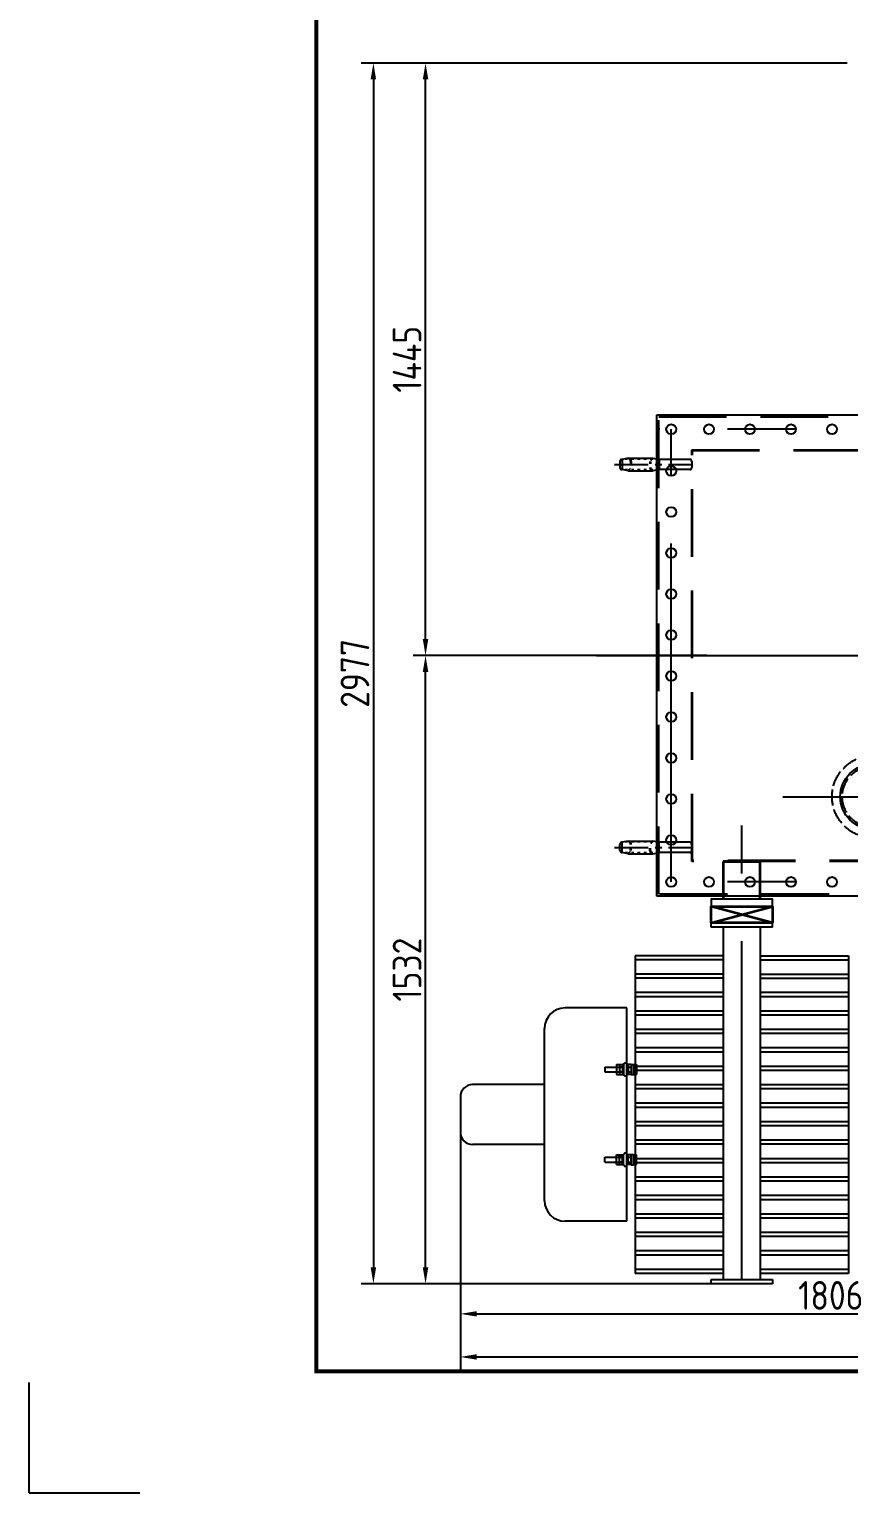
# Model space of a CAD drawing. Header units: millimetres. Extents: x 170753 to 421125, y -418833 to -179812.
# Drawn here: x 170753 to 172750, y -187804 to -184235 of the extents above; entities that cross this region are included whole.
import ezdxf

# ---------------------------------------------------------------- set-up
doc = ezdxf.new("R2010")
doc.units = ezdxf.units.MM
doc.header["$LTSCALE"] = 13
for name, pattern in [('ACAD_ISO03W100', [1.18, 0.47, -0.71]), ('AM_ISO02W050', [7.5, 6, -1.5]), ('CENTER', [50.8, 31.75, -6.35, 6.35, -6.35]), ('CENTERX2', [101.6, 63.5, -12.7, 12.7, -12.7]), ('HIDDEN', [9.525, 6.35, -3.175])]:
    doc.linetypes.add(name, pattern=pattern)
doc.layers.get('0').update_dxf_attribs({"color": 1, "linetype": 'CENTER'})
doc.layers.add('05', color=4, linetype='Continuous', lineweight=35)
doc.layers.add('标注、文本', color=3, linetype='Continuous', lineweight=25)
for name, color, linetype in [('1', 4, 'Continuous'), ('3', 6, 'HIDDEN'), ('4', 2, 'HIDDEN')]:
    doc.layers.add(name, color=color, linetype=linetype)
doc.layers.add('paper', color=254, linetype='Continuous', plot=False)
doc.styles.get("Standard").update_dxf_attribs({"font": 'gbenor.shx', "bigfont": 'gbcbig.shx'})
doc.dimstyles.new('1-15', dxfattribs={"dimscale": 20, "dimtxt": 3.5, "dimasz": 2, "dimexe": 1.5, "dimexo": 0.5, "dimgap": 0.5, "dimtad": 1, "dimtoh": 1, "dimdec": 1, "dimdsep": 46, "dimtxsty": 'Standard', "dimcen": 2.5, "dimclrd": 3, "dimclre": 3, "dimclrt": 3, "dimadec": 0, "dimazin": 2, "dimtfac": 1, "dimtdec": 1, "dimtmove": 0, "dimatfit": 2, "dimfxl": 1, "dimarcsym": 0})

# ---------------------------------------------------------------- blocks, each defined once
blk = doc.blocks.new('A$C392507CE')
at = {"layer": '05', "linetype": 'ByBlock'}
for p, q in [((0.5, 94.6), (-149.5, 54.6)), ((-149.5, 94.6), (0.5, 54.6))]:
    blk.add_line(p, q, dxfattribs=at)
blk.add_lwpolyline([(0.5, 94.6), (-149.5, 94.6), (-149.5, 54.6), (0.5, 54.6)], close=True, dxfattribs=at)
blk = doc.blocks.new('sdxs2100')
at = {"layer": '05', "ltscale": 200}
for p, q in [((171995.5, -196584.4), (171905.5, -196584.4)), ((171905.5, -196584.4), (171905.5, -196676.4)), ((171995.5, -196676.4), (171995.5, -196584.4))]:
    blk.add_line(p, q, dxfattribs=at)
at = {"layer": '1', "color": 1, "linetype": 'CENTERX2', "lineweight": -3}
blk.add_line((171950.5, -197604.4), (171950.5, -196497.1), dxfattribs=at)
at = {"layer": '1', "ltscale": 5}
for p, q in [((172025.5, -196734.4), (171875.5, -196734.4)), ((171875.5, -196744.4), (171875.5, -196734.4)), ((172025.5, -196744.4), (171875.5, -196744.4)), ((171905.5, -196744.4), (171905.5, -197604.4)), ((171995.5, -196744.4), (171995.5, -197604.4)), ((172025.5, -196744.4), (172025.5, -196734.4)), ((171905.5, -196814.4), (171690.5, -196814.4)), ((171905.5, -196814.4), (171690.5, -196814.4)), ((171905.5, -196814.4), (171690.5, -196814.4)), ((171905.5, -196824.4), (171690.5, -196824.4)), ((171905.5, -196824.4), (171690.5, -196824.4)), ((171995.5, -196807.3), (171995.5, -196807.3)), ((171995.5, -196814.4), (172210.5, -196814.4)), ((171995.5, -196814.4), (172210.5, -196814.4)), ((171995.5, -196814.4), (172210.5, -196814.4)), ((171995.5, -196824.4), (172210.5, -196824.4)), ((171995.5, -196824.4), (172210.5, -196824.4)), ((171905.5, -196859.4), (171690.5, -196859.4)), ((171905.5, -196859.4), (171690.5, -196859.4)), ((171905.5, -196859.4), (171690.5, -196859.4)), ((171905.5, -196869.4), (171690.5, -196869.4)), ((171905.5, -196869.4), (171690.5, -196869.4)), ((171995.5, -196859.4), (172210.5, -196859.4)), ((171995.5, -196859.4), (172210.5, -196859.4)), ((171995.5, -196859.4), (172210.5, -196859.4)), ((171995.5, -196869.4), (172210.5, -196869.4)), ((171995.5, -196869.4), (172210.5, -196869.4)), ((171905.5, -196904.4), (171690.5, -196904.4)), ((171905.5, -196904.4), (171690.5, -196904.4)), ((172210.5, -196904.4), (171995.5, -196904.4)), ((171905.5, -196914.4), (171690.5, -196914.4)), ((171905.5, -196914.4), (171690.5, -196914.4)), ((171905.5, -196914.4), (171690.5, -196914.4)), ((171905.5, -196914.4), (171690.5, -196914.4)), ((172210.5, -196914.4), (171995.5, -196914.4)), ((172210.5, -196914.4), (171995.5, -196914.4)), ((171905.5, -196949.4), (171690.5, -196949.4)), ((171905.5, -196949.4), (171690.5, -196949.4)), ((171905.5, -196949.4), (171690.5, -196949.4)), ((171905.5, -196949.4), (171690.5, -196949.4)), ((171905.5, -196949.4), (171690.5, -196949.4)), ((171905.5, -196949.4), (171690.5, -196949.4)), ((171905.5, -196959.4), (171690.5, -196959.4)), ((171905.5, -196959.4), (171690.5, -196959.4)), ((171905.5, -196959.4), (171690.5, -196959.4)), ((171905.5, -196959.4), (171690.5, -196959.4)), ((171905.5, -196959.4), (171690.5, -196959.4)), ((171905.5, -196959.4), (171690.5, -196959.4)), ((172210.5, -196949.4), (171995.5, -196949.4)), ((172210.5, -196949.4), (171995.5, -196949.4)), ((172210.5, -196949.4), (171995.5, -196949.4)), ((172210.5, -196959.4), (171995.5, -196959.4)), ((172210.5, -196959.4), (171995.5, -196959.4)), ((172210.5, -196959.4), (171995.5, -196959.4)), ((171905.5, -196994.4), (171690.5, -196994.4)), ((171905.5, -196994.4), (171690.5, -196994.4)), ((171905.5, -196994.4), (171690.5, -196994.4)), ((171905.5, -196994.4), (171690.5, -196994.4)), ((171905.5, -196994.4), (171690.5, -196994.4)), ((171905.5, -196994.4), (171690.5, -196994.4)), ((171905.5, -197004.4), (171690.5, -197004.4)), ((171905.5, -197004.4), (171690.5, -197004.4)), ((171905.5, -197004.4), (171690.5, -197004.4)), ((171905.5, -197004.4), (171690.5, -197004.4)), ((171905.5, -197004.4), (171690.5, -197004.4)), ((171905.5, -197004.4), (171690.5, -197004.4)), ((172210.5, -196994.4), (171995.5, -196994.4)), ((172210.5, -196994.4), (171995.5, -196994.4)), ((172210.5, -196994.4), (171995.5, -196994.4)), ((172210.5, -197004.4), (171995.5, -197004.4)), ((172210.5, -197004.4), (171995.5, -197004.4)), ((172210.5, -197004.4), (171995.5, -197004.4)), ((171905.5, -197039.4), (171690.5, -197039.4)), ((171905.5, -197039.4), (171690.5, -197039.4)), ((171905.5, -197039.4), (171690.5, -197039.4)), ((171905.5, -197039.4), (171690.5, -197039.4)), ((171905.5, -197039.4), (171690.5, -197039.4)), ((171905.5, -197039.4), (171690.5, -197039.4)), ((171905.5, -197049.4), (171690.5, -197049.4)), ((171905.5, -197049.4), (171690.5, -197049.4)), ((171905.5, -197049.4), (171690.5, -197049.4)), ((171905.5, -197049.4), (171690.5, -197049.4)), ((171905.5, -197049.4), (171690.5, -197049.4)), ((171905.5, -197049.4), (171690.5, -197049.4)), ((172210.5, -197039.4), (171995.5, -197039.4)), ((172210.5, -197039.4), (171995.5, -197039.4)), ((172210.5, -197039.4), (171995.5, -197039.4)), ((172210.5, -197049.4), (171995.5, -197049.4)), ((172210.5, -197049.4), (171995.5, -197049.4)), ((172210.5, -197049.4), (171995.5, -197049.4)), ((171905.5, -197084.4), (171690.5, -197084.4)), ((171905.5, -197084.4), (171690.5, -197084.4)), ((171905.5, -197084.4), (171690.5, -197084.4)), ((171905.5, -197084.4), (171690.5, -197084.4)), ((172210.5, -197084.4), (171995.5, -197084.4)), ((172210.5, -197084.4), (171995.5, -197084.4)), ((171905.5, -197094.4), (171690.5, -197094.4)), ((171905.5, -197094.4), (171690.5, -197094.4)), ((171905.5, -197094.4), (171690.5, -197094.4)), ((171905.5, -197094.4), (171690.5, -197094.4)), ((172210.5, -197094.4), (171995.5, -197094.4)), ((172210.5, -197094.4), (171995.5, -197094.4)), ((171905.5, -197129.4), (171690.5, -197129.4)), ((171905.5, -197129.4), (171690.5, -197129.4)), ((171905.5, -197129.4), (171690.5, -197129.4)), ((171905.5, -197129.4), (171690.5, -197129.4)), ((171905.5, -197139.4), (171690.5, -197139.4)), ((171905.5, -197139.4), (171690.5, -197139.4)), ((171905.5, -197139.4), (171690.5, -197139.4)), ((171905.5, -197139.4), (171690.5, -197139.4)), ((172210.5, -197129.4), (171995.5, -197129.4)), ((172210.5, -197129.4), (171995.5, -197129.4)), ((172210.5, -197139.4), (171995.5, -197139.4)), ((172210.5, -197139.4), (171995.5, -197139.4)), ((171905.5, -197174.4), (171690.5, -197174.4)), ((171905.5, -197174.4), (171690.5, -197174.4)), ((171905.5, -197174.4), (171690.5, -197174.4)), ((171905.5, -197174.4), (171690.5, -197174.4)), ((171905.5, -197184.4), (171690.5, -197184.4)), ((171905.5, -197184.4), (171690.5, -197184.4)), ((171905.5, -197184.4), (171690.5, -197184.4)), ((171905.5, -197184.4), (171690.5, -197184.4)), ((172210.5, -197174.4), (171995.5, -197174.4)), ((172210.5, -197174.4), (171995.5, -197174.4)), ((172210.5, -197184.4), (171995.5, -197184.4)), ((172210.5, -197184.4), (171995.5, -197184.4)), ((171905.5, -197219.4), (171690.5, -197219.4)), ((171905.5, -197219.4), (171690.5, -197219.4)), ((171905.5, -197219.4), (171690.5, -197219.4)), ((171905.5, -197219.4), (171690.5, -197219.4)), ((171905.5, -197229.4), (171690.5, -197229.4)), ((171905.5, -197229.4), (171690.5, -197229.4)), ((171905.5, -197229.4), (171690.5, -197229.4)), ((171905.5, -197229.4), (171690.5, -197229.4)), ((172210.5, -197219.4), (171995.5, -197219.4)), ((172210.5, -197219.4), (171995.5, -197219.4)), ((172210.5, -197229.4), (171995.5, -197229.4)), ((172210.5, -197229.4), (171995.5, -197229.4)), ((171905.5, -197264.4), (171690.5, -197264.4)), ((171905.5, -197264.4), (171690.5, -197264.4)), ((171905.5, -197264.4), (171690.5, -197264.4)), ((171905.5, -197264.4), (171690.5, -197264.4)), ((172210.5, -197264.4), (171995.5, -197264.4)), ((172210.5, -197264.4), (171995.5, -197264.4)), ((171905.5, -197274.4), (171690.5, -197274.4)), ((171905.5, -197274.4), (171690.5, -197274.4)), ((171905.5, -197274.4), (171690.5, -197274.4)), ((171905.5, -197274.4), (171690.5, -197274.4)), ((172210.5, -197274.4), (171995.5, -197274.4)), ((172210.5, -197274.4), (171995.5, -197274.4)), ((171905.5, -197309.4), (171690.5, -197309.4)), ((171905.5, -197309.4), (171690.5, -197309.4)), ((171905.5, -197309.4), (171690.5, -197309.4)), ((171905.5, -197309.4), (171690.5, -197309.4)), ((171905.5, -197309.4), (171690.5, -197309.4)), ((171905.5, -197309.4), (171690.5, -197309.4)), ((171905.5, -197319.4), (171690.5, -197319.4)), ((171905.5, -197319.4), (171690.5, -197319.4)), ((171905.5, -197319.4), (171690.5, -197319.4)), ((171905.5, -197319.4), (171690.5, -197319.4)), ((172210.5, -197309.4), (171995.5, -197309.4)), ((172210.5, -197309.4), (171995.5, -197309.4)), ((172210.5, -197309.4), (171995.5, -197309.4)), ((172210.5, -197319.4), (171995.5, -197319.4)), ((172210.5, -197319.4), (171995.5, -197319.4)), ((171905.5, -197354.4), (171690.5, -197354.4)), ((171905.5, -197354.4), (171690.5, -197354.4)), ((171905.5, -197354.4), (171690.5, -197354.4)), ((171905.5, -197354.4), (171690.5, -197354.4)), ((171905.5, -197364.4), (171690.5, -197364.4)), ((171905.5, -197364.4), (171690.5, -197364.4)), ((171905.5, -197364.4), (171690.5, -197364.4)), ((171905.5, -197364.4), (171690.5, -197364.4)), ((172210.5, -197354.4), (171995.5, -197354.4)), ((172210.5, -197354.4), (171995.5, -197354.4)), ((172210.5, -197364.4), (171995.5, -197364.4)), ((172210.5, -197364.4), (171995.5, -197364.4)), ((171905.5, -197399.4), (171690.5, -197399.4)), ((171905.5, -197399.4), (171690.5, -197399.4)), ((171905.5, -197399.4), (171690.5, -197399.4)), ((171905.5, -197399.4), (171690.5, -197399.4)), ((171905.5, -197409.4), (171690.5, -197409.4)), ((171905.5, -197409.4), (171690.5, -197409.4)), ((171905.5, -197409.4), (171690.5, -197409.4)), ((171905.5, -197409.4), (171690.5, -197409.4)), ((172210.5, -197399.4), (171995.5, -197399.4)), ((172210.5, -197399.4), (171995.5, -197399.4)), ((172210.5, -197409.4), (171995.5, -197409.4)), ((172210.5, -197409.4), (171995.5, -197409.4)), ((171905.5, -197444.4), (171690.5, -197444.4)), ((171905.5, -197444.4), (171690.5, -197444.4)), ((171905.5, -197444.4), (171690.5, -197444.4)), ((171905.5, -197444.4), (171690.5, -197444.4)), ((172210.5, -197444.4), (171995.5, -197444.4)), ((172210.5, -197444.4), (171995.5, -197444.4)), ((171905.5, -197454.4), (171690.5, -197454.4)), ((171905.5, -197454.4), (171690.5, -197454.4)), ((171905.5, -197454.4), (171690.5, -197454.4)), ((171905.5, -197454.4), (171690.5, -197454.4)), ((172210.5, -197454.4), (171995.5, -197454.4)), ((172210.5, -197454.4), (171995.5, -197454.4)), ((171905.5, -197489.4), (171690.5, -197489.4)), ((171905.5, -197489.4), (171690.5, -197489.4)), ((171905.5, -197489.4), (171690.5, -197489.4)), ((171905.5, -197489.4), (171690.5, -197489.4)), ((171905.5, -197489.4), (171690.5, -197489.4)), ((171905.5, -197489.4), (171690.5, -197489.4)), ((171905.5, -197499.4), (171690.5, -197499.4)), ((171905.5, -197499.4), (171690.5, -197499.4)), ((171905.5, -197499.4), (171690.5, -197499.4)), ((171905.5, -197499.4), (171690.5, -197499.4)), ((171905.5, -197499.4), (171905.5, -197604.4)), ((172210.5, -197489.4), (171995.5, -197489.4)), ((172210.5, -197489.4), (171995.5, -197489.4)), ((172210.5, -197489.4), (171995.5, -197489.4)), ((171995.5, -197499.4), (171995.5, -197604.4)), ((172210.5, -197499.4), (171995.5, -197499.4)), ((172210.5, -197499.4), (171995.5, -197499.4)), ((171905.5, -197534.4), (171690.5, -197534.4)), ((171905.5, -197534.4), (171690.5, -197534.4)), ((171905.5, -197534.4), (171690.5, -197534.4)), ((171905.5, -197534.4), (171690.5, -197534.4)), ((171905.5, -197544.4), (171690.5, -197544.4)), ((171905.5, -197544.4), (171690.5, -197544.4)), ((171905.5, -197544.4), (171690.5, -197544.4)), ((171905.5, -197544.4), (171690.5, -197544.4)), ((172210.5, -197534.4), (171995.5, -197534.4)), ((172210.5, -197534.4), (171995.5, -197534.4)), ((172210.5, -197544.4), (171995.5, -197544.4)), ((172210.5, -197544.4), (171995.5, -197544.4)), ((171905.5, -197579.4), (171690.5, -197579.4)), ((171905.5, -197579.4), (171690.5, -197579.4)), ((171905.5, -197579.4), (171690.5, -197579.4)), ((171905.5, -197579.4), (171690.5, -197579.4)), ((171905.5, -197589.4), (171690.5, -197589.4)), ((171905.5, -197589.4), (171690.5, -197589.4)), ((171905.5, -197589.4), (171690.5, -197589.4)), ((171905.5, -197589.4), (171690.5, -197589.4)), ((172210.5, -197579.4), (171995.5, -197579.4)), ((172210.5, -197579.4), (171995.5, -197579.4)), ((172210.5, -197589.4), (171995.5, -197589.4)), ((172210.5, -197589.4), (171995.5, -197589.4)), ((171875.5, -197604.4), (172025.5, -197604.4)), ((171875.5, -197614.4), (171875.5, -197604.4)), ((172025.5, -197614.4), (171875.5, -197614.4)), ((172025.5, -197604.4), (172025.5, -197614.4))]:
    blk.add_line(p, q, dxfattribs=at)
at = {"layer": '1'}
for p, q in [((171690.5, -196814.4), (171690.5, -197589.4)), ((172210.5, -196814.4), (172210.5, -197589.4))]:
    blk.add_line(p, q, dxfattribs=at)
blk.add_lwpolyline([(172025.5, -196694.4), (172025.5, -196676.4), (171875.5, -196676.4), (171875.5, -196694.4)], close=True, dxfattribs=at)
at = {"layer": '1', "extrusion": (0, 0, -1), "zscale": -1, "rotation": 180}
blk.add_blockref('A$C392507CE', (-172025, -196639.8), dxfattribs=at)
blk = doc.blocks.new('4656163')
at = {"linetype": 'HIDDEN'}
for p, q in [((4691, -11118), (4684, -11118)), ((4684, -11118), (4684, -11142)), ((4691, -11124), (4684, -11124)), ((4697, -11117.5), (4691, -11117.5)), ((4691, -11118), (4691, -11142)), ((4697, -11117.5), (4697, -11142.5)), ((4697, -11118), (4707, -11118)), ((4704, -11124), (4697, -11124)), ((4704, -11118), (4704, -11142)), ((4732, -11118), (4715, -11118)), ((4715, -11118), (4715, -11142)), ((4718, -11118), (4718, -11142)), ((4718, -11124), (4725, -11124)), ((4761, -11124), (4718, -11124)), ((4725, -11118), (4725, -11142)), ((4732, -11118), (4732, -11142)), ((4761, -11124), (4761, -11136)), ((4691, -11136), (4684, -11136)), ((4691, -11142), (4684, -11142)), ((4697, -11142.5), (4691, -11142.5)), ((4704, -11136), (4697, -11136)), ((4697, -11142), (4707, -11142)), ((4732, -11142), (4715, -11142)), ((4718, -11136), (4725, -11136)), ((4761, -11136), (4718, -11136))]:
    blk.add_line(p, q, dxfattribs=at)
for centre, start, end in [((4711, -11118), 0, 180), ((4711, -11142), 180, 0)]:
    blk.add_arc(centre, 4, start, end, dxfattribs=at)
at = {"layer": '4', "color": 0}
blk.add_line((4707, -11118), (4707, -11142), dxfattribs=at)
blk = doc.blocks.new('A$C324939BF')
at = {"layer": '1'}
for p, q in [((23, 520), (23, 0)), ((23, 520), (173.9, 520)), ((223.9, 470), (223.9, 50)), ((223.9, 333), (399, 333)), ((429, 217), (429, 303)), ((223.9, 187), (399, 187)), ((23, 0), (173.9, 0))]:
    blk.add_line(p, q, dxfattribs=at)
for centre, radius, start, end in [((173.9, 470), 50, 359.9995, 89.9995), ((399, 303), 30, 359.9995, 89.9995), ((399, 217), 30, 269.9995, 359.9995), ((173.9, 50), 50, 269.9995, 359.9995)]:
    blk.add_arc(centre, radius, start, end, dxfattribs=at)
at = {"layer": '1', "rotation": 359.9995410159855}
blk.add_blockref('4656163', (-4683.9, 11500), dxfattribs=at)
at = {"layer": '1', "xscale": -1, "rotation": 180.0004589840145}
blk.add_blockref('4656163', (-4683.9, -10980), dxfattribs=at)
blk = doc.blocks.new('*D667')
at = {"layer": 'Defpoints', "color": 0, "transparency": 16777216}
for p in [(171718.6, -184317.3), (172756.5, -184317.3), (172282.5, -185762.3)]:
    blk.add_point(p, dxfattribs=at)
at = {"layer": '标注、文本', "color": 3, "lineweight": -2, "transparency": 16777216}
for p, q in [((172746.5, -184317.3), (171688.6, -184317.3)), ((171718.6, -185722.3), (171718.6, -184357.3)), ((172272.5, -185762.3), (171688.6, -185762.3))]:
    blk.add_line(p, q, dxfattribs=at)
at = {"layer": '标注、文本', "color": 3, "transparency": 16777216}
for points in [[(171711.9, -184357.3), (171725.3, -184357.3), (171718.6, -184317.3)], [(171711.9, -185722.3), (171725.3, -185722.3), (171718.6, -185762.3)]]:
    blk.add_solid(points, dxfattribs=at)
at = {"layer": '标注、文本', "color": 3, "transparency": 16777216, "insert": (171673.6, -185039.8), "char_height": 70, "attachment_point": 5, "rotation": 90}
blk.add_mtext('1445', dxfattribs=at)
blk = doc.blocks.new('*D669')
at = {"layer": 'Defpoints', "color": 0, "transparency": 16777216}
for p in [(171718.6, -185762.3), (172414.5, -185762.3), (172414.5, -187294.3)]:
    blk.add_point(p, dxfattribs=at)
at = {"layer": '标注、文本', "color": 3, "lineweight": -2, "transparency": 16777216}
for p, q in [((172404.5, -185762.3), (171688.6, -185762.3)), ((171718.6, -187254.3), (171718.6, -185802.3)), ((172404.5, -187294.3), (171688.6, -187294.3))]:
    blk.add_line(p, q, dxfattribs=at)
at = {"layer": '标注、文本', "color": 3, "transparency": 16777216}
for points in [[(171711.9, -185802.3), (171725.3, -185802.3), (171718.6, -185762.3)], [(171711.9, -187254.3), (171725.3, -187254.3), (171718.6, -187294.3)]]:
    blk.add_solid(points, dxfattribs=at)
at = {"layer": '标注、文本', "color": 3, "transparency": 16777216, "insert": (171673.6, -186528.3), "char_height": 70, "attachment_point": 5, "rotation": 90}
blk.add_mtext('1532', dxfattribs=at)
blk = doc.blocks.new('*D670')
at = {"layer": 'Defpoints', "color": 0, "transparency": 16777216}
for p in [(172756.5, -184317.3), (171591.5, -187294.3), (172564.5, -187294.3)]:
    blk.add_point(p, dxfattribs=at)
at = {"layer": '标注、文本', "color": 3, "lineweight": -2, "transparency": 16777216}
for p, q in [((172746.5, -184317.3), (171561.5, -184317.3)), ((171591.5, -184357.3), (171591.5, -187254.3)), ((172554.5, -187294.3), (171561.5, -187294.3))]:
    blk.add_line(p, q, dxfattribs=at)
at = {"layer": '标注、文本', "color": 3, "transparency": 16777216}
for points in [[(171584.8, -184357.3), (171598.2, -184357.3), (171591.5, -184317.3)], [(171584.8, -187254.3), (171598.2, -187254.3), (171591.5, -187294.3)]]:
    blk.add_solid(points, dxfattribs=at)
at = {"layer": '标注、文本', "color": 3, "transparency": 16777216, "insert": (171546.5, -185805.8), "char_height": 70, "attachment_point": 5, "rotation": 90}
blk.add_mtext('2977', dxfattribs=at)
blk = doc.blocks.new('*D671')
at = {"layer": 'Defpoints', "color": 0, "transparency": 16777216}
for p in [(171803.5, -186881.8), (173609.5, -186881.8), (173609.5, -187367.8)]:
    blk.add_point(p, dxfattribs=at)
at = {"layer": '标注、文本', "color": 3, "lineweight": -2, "transparency": 16777216}
for p, q in [((171803.5, -186891.8), (171803.5, -187397.8)), ((173609.5, -186891.8), (173609.5, -187397.8)), ((171843.5, -187367.8), (173569.5, -187367.8))]:
    blk.add_line(p, q, dxfattribs=at)
at = {"layer": '标注、文本', "color": 3, "transparency": 16777216}
for points in [[(171843.5, -187361.2), (171843.5, -187374.5), (171803.5, -187367.8)], [(173569.5, -187361.2), (173569.5, -187374.5), (173609.5, -187367.8)]]:
    blk.add_solid(points, dxfattribs=at)
at = {"layer": '标注、文本', "color": 3, "transparency": 16777216, "insert": (172706.5, -187322.8), "char_height": 70, "attachment_point": 5}
blk.add_mtext('1806', dxfattribs=at)
blk = doc.blocks.new('*D672')
at = {"layer": 'Defpoints', "color": 0, "transparency": 16777216}
for p in [(171803.5, -186881.8), (175415.5, -186881.8), (175415.5, -187472.9)]:
    blk.add_point(p, dxfattribs=at)
at = {"layer": '标注、文本', "color": 3, "lineweight": -2, "transparency": 16777216}
for p, q in [((171803.5, -186891.8), (171803.5, -187502.9)), ((175415.5, -186891.8), (175415.5, -187502.9)), ((171843.5, -187472.9), (175375.5, -187472.9))]:
    blk.add_line(p, q, dxfattribs=at)
at = {"layer": '标注、文本', "color": 3, "transparency": 16777216}
for points in [[(171843.5, -187466.2), (171843.5, -187479.6), (171803.5, -187472.9)], [(175375.5, -187466.2), (175375.5, -187479.6), (175415.5, -187472.9)]]:
    blk.add_solid(points, dxfattribs=at)
at = {"layer": '标注、文本', "color": 3, "transparency": 16777216, "insert": (173609.5, -187427.9), "char_height": 70, "attachment_point": 5}
blk.add_mtext('3612', dxfattribs=at)

msp = doc.modelspace()

# ---------------------------------------------------------------- linework, layer by layer
at = {"color": 2, "linetype": 'AM_ISO02W050', "ltscale": 0.5}
for radius in [100, 75]:
    msp.add_circle((172809.46, -186106.49), radius, dxfattribs=at)
at = {"color": 4, "linetype": 'Continuous'}
msp.add_circle((172809.46, -186106.49), 80, dxfattribs=at)
at = {"layer": '05', "ltscale": 200}
msp.add_line((172445.49, -186264.31), (172535.49, -186264.31), dxfattribs=at)
at = {"layer": '1'}
for p, q in [((172282.49, -185175.31), (174936.49, -185175.31)), ((172282.49, -186349.31), (172282.49, -185175.31)), ((174936.49, -186349.31), (172282.49, -186349.31))]:
    msp.add_line(p, q, dxfattribs=at)
at = {"layer": '1', "color": 1, "linetype": 'CENTERX2', "lineweight": -3}
for p, q in [((174931.49, -185210.31), (172282.49, -185210.31)), ((172317.49, -186314.31), (172317.49, -185210.31)), ((172135.04, -185762.31), (175083.94, -185762.31)), ((172589.68, -186106.49), (173029.64, -186106.49)), ((174931.49, -186314.31), (172317.49, -186314.31))]:
    msp.add_line(p, q, dxfattribs=at)
at = {"layer": '1', "color": 1, "linetype": 'CENTERX2', "lineweight": -3, "ltscale": 0.1}
for p, q in [((172178.88, -185296.31), (172367.49, -185296.31)), ((172178.88, -186230.31), (172367.49, -186230.31))]:
    msp.add_line(p, q, dxfattribs=at)
at = {"layer": '1', "const_width": 9.42}
msp.add_lwpolyline([(171452.39, -187508.07), (181785.83, -187508.07), (181785.83, -180080.91), (171452.39, -180080.91), (171452.39, -187508.07)], dxfattribs=at)
at = {"layer": '1'}
for centre in [(172317.49, -185210.31), (172317.49, -185210.31), (172317.49, -185210.31), (172317.49, -185210.31), (172409.49, -185210.31), (172509.49, -185210.31), (172609.49, -185210.31), (172709.49, -185210.31), (172317.49, -185312.31), (172317.49, -185412.31), (172317.49, -185512.31), (172317.49, -185612.31), (172317.49, -185712.31), (172317.49, -185812.31), (172317.49, -185912.31), (172317.49, -186012.31), (172317.49, -186112.31), (172317.49, -186212.31), (172317.49, -186314.31), (172317.49, -186314.31), (172317.49, -186314.31), (172317.49, -186314.31), (172317.49, -186314.31), (172409.49, -186314.31), (172509.49, -186314.31), (172609.49, -186314.31), (172709.49, -186314.31)]:
    msp.add_circle(centre, 12, dxfattribs=at)
at = {"layer": '3', "ltscale": 2}
for p, q in [((172287.49, -185180.31), (174931.49, -185180.31)), ((172287.49, -186344.31), (172287.49, -185180.31)), ((172367.49, -185260.31), (174851.49, -185260.31)), ((172367.49, -186264.31), (172367.49, -185260.31)), ((172367.49, -185262.31), (174849.49, -185262.31)), ((172369.49, -186264.31), (172369.49, -185260.31)), ((174849.49, -186262.31), (172367.49, -186262.31)), ((174849.49, -186264.31), (172367.49, -186264.31)), ((174931.49, -186344.31), (172282.49, -186344.31))]:
    msp.add_line(p, q, dxfattribs=at)
at = {"layer": 'paper'}
for q in [(170752.73, -187534.98), (171021.83, -187804.08)]:
    msp.add_line((170752.73, -187804.08), q, dxfattribs=at)
at = {"layer": '标注、文本'}
for p, q in [((172192.51, -185288.81), (172192.51, -185303.81)), ((172212.75, -185280.81), (172197.75, -185283.81)), ((172197.75, -185283.81), (172197.75, -185308.81)), ((172212.75, -185311.81), (172197.75, -185308.81)), ((172212.75, -185280.81), (172272.75, -185280.81)), ((172212.75, -185311.81), (172272.75, -185311.81)), ((172272.75, -185280.81), (172287.75, -185283.81)), ((172287.75, -185308.81), (172272.75, -185311.81)), ((172362.49, -185283.81), (172287.75, -185283.81)), ((172287.75, -185283.81), (172287.75, -185308.81)), ((172362.49, -185308.81), (172287.75, -185308.81)), ((172367.49, -185288.81), (172367.49, -185303.81)), ((172192.51, -186237.81), (172192.51, -186222.81)), ((172212.75, -186214.81), (172197.75, -186217.81)), ((172197.75, -186242.81), (172197.75, -186217.81)), ((172212.75, -186214.81), (172272.75, -186214.81)), ((172287.75, -186217.81), (172272.75, -186214.81)), ((172362.49, -186217.81), (172287.75, -186217.81)), ((172287.75, -186242.81), (172287.75, -186217.81)), ((172367.49, -186237.81), (172367.49, -186222.81)), ((172212.75, -186245.81), (172197.75, -186242.81)), ((172212.75, -186245.81), (172272.75, -186245.81)), ((172272.75, -186245.81), (172287.75, -186242.81)), ((172362.49, -186242.81), (172287.75, -186242.81))]:
    msp.add_line(p, q, dxfattribs=at)
at = {"layer": '标注、文本', "color": 2, "linetype": 'ACAD_ISO03W100', "lineweight": 18}
for p, q in [((172287.75, -185283.81), (172197.51, -185283.81)), ((172287.75, -185308.81), (172197.51, -185308.81)), ((172217.75, -185288.81), (172217.75, -185303.81)), ((172220.75, -185288.81), (172220.75, -185303.81)), ((172264.75, -185288.81), (172264.75, -185303.81)), ((172267.75, -185288.81), (172267.75, -185303.81)), ((172287.75, -186217.81), (172197.51, -186217.81)), ((172217.75, -186237.81), (172217.75, -186222.81)), ((172220.75, -186237.81), (172220.75, -186222.81)), ((172264.75, -186237.81), (172264.75, -186222.81)), ((172267.75, -186237.81), (172267.75, -186222.81)), ((172287.75, -186242.81), (172197.51, -186242.81))]:
    msp.add_line(p, q, dxfattribs=at)
at = {"layer": '标注、文本'}
for centre, start, end in [((172197.51, -185288.81), 90, 180), ((172197.51, -185303.81), 180, 270), ((172362.49, -185288.81), 0, 90), ((172362.49, -185303.81), 270, 0), ((172197.51, -186222.81), 90, 180), ((172197.51, -186237.81), 180, 270), ((172362.49, -186222.81), 0, 90), ((172362.49, -186237.81), 270, 0)]:
    msp.add_arc(centre, 5, start, end, dxfattribs=at)
at = {"layer": '标注、文本', "color": 2, "linetype": 'ACAD_ISO03W100', "lineweight": 18}
for centre, radius, start, end in [((172212.75, -185288.81), 8, 0, 90), ((172212.75, -185288.81), 5, 0, 90), ((172212.75, -185303.81), 5, 270, 0), ((172212.75, -185303.81), 8, 270, 0), ((172272.75, -185288.81), 8, 90, 180), ((172272.75, -185303.81), 8, 180, 270), ((172272.75, -185288.81), 5, 90, 180), ((172272.75, -185303.81), 5, 180, 270), ((172212.75, -186222.81), 8, 0, 90), ((172212.75, -186222.81), 5, 0, 90), ((172212.75, -186237.81), 5, 270, 0), ((172212.75, -186237.81), 8, 270, 0), ((172272.75, -186222.81), 8, 90, 180), ((172272.75, -186237.81), 8, 180, 270), ((172272.75, -186222.81), 5, 90, 180), ((172272.75, -186237.81), 5, 180, 270)]:
    msp.add_arc(centre, radius, start, end, dxfattribs=at)

# ---------------------------------------------------------------- block references
at = {"color": 1, "rotation": 180}
msp.add_blockref('A$C324939BF', (172232.49, -186621.81), dxfattribs=at)
at = {"layer": '标注、文本'}
msp.add_blockref('sdxs2100', (539, 10320.04), dxfattribs=at)

# ---------------------------------------------------------------- dimensions: what is measured, and where the dimension line sits
for base, p1, p2, picture, middle in [((171591.49, -187294.31), (172756.49, -184317.31), (172564.49, -187294.31), '*D670', (171546.49, -185805.81)), ((171718.59, -184317.31), (172282.49, -185762.31), (172756.49, -184317.31), '*D667', (171673.59, -185039.81)), ((171718.59, -185762.31), (172414.49, -187294.31), (172414.49, -185762.31), '*D669', (171673.59, -186528.31))]:
    dim = msp.add_linear_dim(base=base, p1=p1, p2=p2, angle=90, dimstyle='1-15', dxfattribs=at)
    dim.commit()
    dim.dimension.update_dxf_attribs({"geometry": picture, "text_midpoint": middle})
for base, p2, picture, middle in [((175415.49, -187472.89), (175415.49, -186881.78), '*D672', (173609.49, -187427.89)), ((173609.49, -187367.84), (173609.49, -186881.81), '*D671', (172706.49, -187322.84))]:
    dim = msp.add_linear_dim(base=base, p1=(171803.49, -186881.81), p2=p2, dimstyle='1-15', dxfattribs=at)
    dim.commit()
    dim.dimension.update_dxf_attribs({"geometry": picture, "text_midpoint": middle})

doc.saveas('drawing.dxf')
